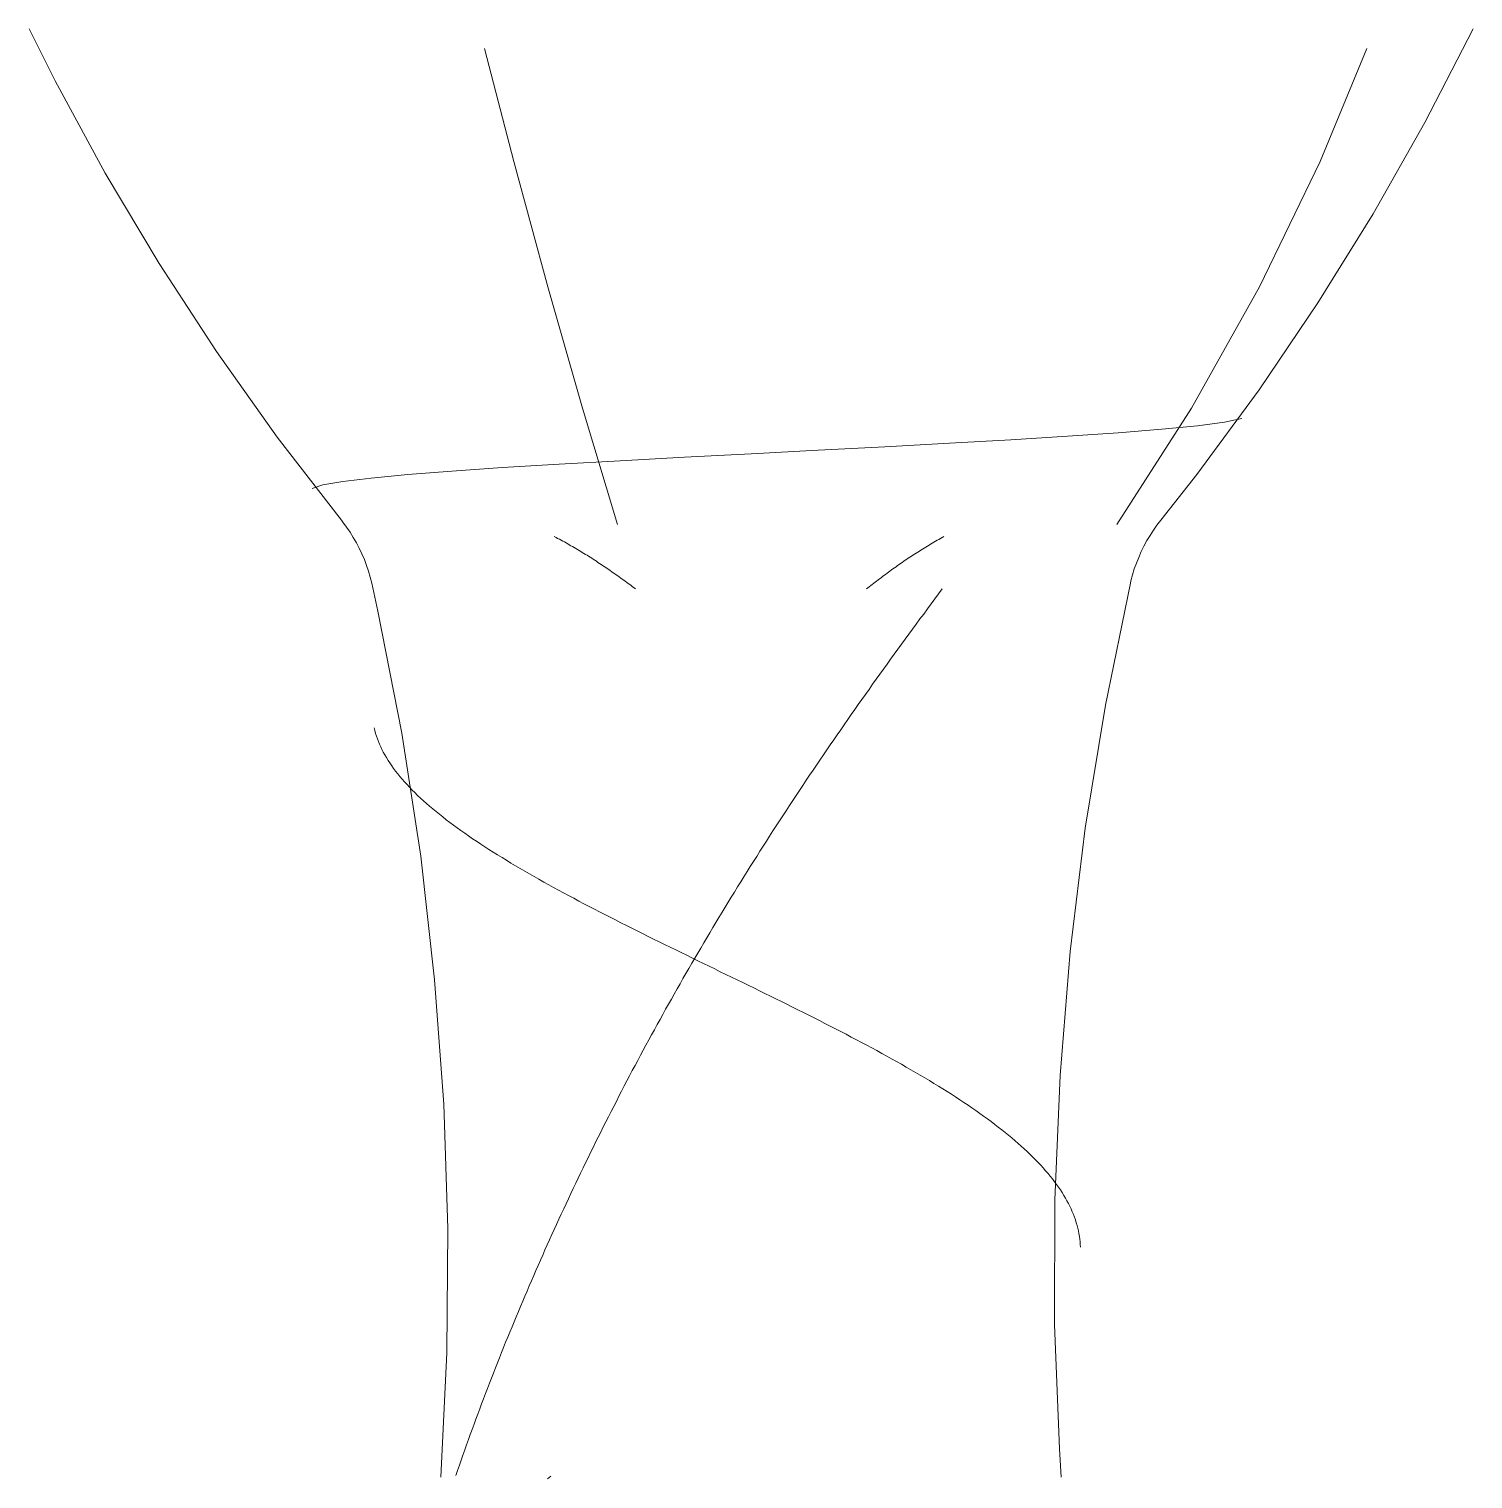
# Model space of a CAD drawing. Header units: inches. Extents: x -55396 to -733, y -290 to 853.
# Drawn here: x -751.13 to -732.51, y 101.29 to 120 of the extents above; entities that cross this region are included whole.
import ezdxf

# ---------------------------------------------------------------- set-up
doc = ezdxf.new("R2010")
doc.units = ezdxf.units.IN
doc.header["$MEASUREMENT"] = 0
doc.layers.add('Q-SPCQ', color=91, linetype='Continuous', lineweight=9)

# ---------------------------------------------------------------- blocks, each defined once
blk = doc.blocks.new('FP_349-Section 6')
at = {"layer": 'Q-SPCQ', "flags": 128}
for points in [[(-24960.607, 101.312), (-24960.53, 102.917), (-24960.519, 104.523), (-24960.571, 106.128), (-24960.688, 107.73), (-24960.868, 109.325), (-24961.112, 110.913), (-24961.42, 112.489), (-24961.499, 112.849)], [(-24951.714, 112.849), (-24952.036, 111.275), (-24952.295, 109.69), (-24952.49, 108.096), (-24952.621, 106.496), (-24952.688, 104.891), (-24952.691, 103.285), (-24952.63, 101.68), (-24952.607, 101.312)]]:
    blk.add_lwpolyline(points, dxfattribs=at)
blk = doc.blocks.new('FP_350-Section 6')
at = {"layer": 'Q-SPCQ'}
for p, q in [((-24954.236, 112.645), (-24954.284, 112.581)), ((-24954.188, 112.71), (-24954.236, 112.645)), ((-24954.14, 112.774), (-24954.188, 112.71)), ((-24954.38, 112.451), (-24954.428, 112.387)), ((-24954.332, 112.516), (-24954.38, 112.451)), ((-24954.284, 112.581), (-24954.332, 112.516)), ((-24954.475, 112.322), (-24954.523, 112.257)), ((-24954.428, 112.387), (-24954.475, 112.322)), ((-24954.618, 112.128), (-24954.665, 112.063)), ((-24954.57, 112.193), (-24954.618, 112.128)), ((-24954.523, 112.257), (-24954.57, 112.193)), ((-24954.759, 111.933), (-24954.806, 111.868)), ((-24954.712, 111.998), (-24954.759, 111.933)), ((-24954.665, 112.063), (-24954.712, 111.998)), ((-24954.9, 111.739), (-24954.946, 111.674)), ((-24954.853, 111.804), (-24954.9, 111.739)), ((-24954.806, 111.868), (-24954.853, 111.804)), ((-24955.039, 111.544), (-24955.085, 111.479)), ((-24954.993, 111.609), (-24955.039, 111.544)), ((-24954.946, 111.674), (-24954.993, 111.609)), ((-24955.177, 111.349), (-24955.223, 111.284)), ((-24955.131, 111.414), (-24955.177, 111.349)), ((-24955.085, 111.479), (-24955.131, 111.414)), ((-24955.314, 111.154), (-24955.36, 111.089)), ((-24955.269, 111.219), (-24955.314, 111.154)), ((-24955.223, 111.284), (-24955.269, 111.219)), ((-24961.467, 110.981), (-24961.459, 110.946)), ((-24955.45, 110.958), (-24955.496, 110.893)), ((-24955.405, 111.023), (-24955.45, 110.958)), ((-24955.36, 111.089), (-24955.405, 111.023)), ((-24961.459, 110.946), (-24961.449, 110.911)), ((-24961.449, 110.911), (-24961.439, 110.876)), ((-24961.439, 110.876), (-24961.427, 110.842)), ((-24961.427, 110.842), (-24961.414, 110.807)), ((-24961.414, 110.807), (-24961.4, 110.772)), ((-24961.4, 110.772), (-24961.384, 110.737)), ((-24955.54, 110.828), (-24955.585, 110.763)), ((-24955.496, 110.893), (-24955.54, 110.828)), ((-24961.384, 110.737), (-24961.367, 110.703)), ((-24961.367, 110.703), (-24961.35, 110.668)), ((-24961.35, 110.668), (-24961.33, 110.633)), ((-24961.33, 110.633), (-24961.31, 110.598)), ((-24961.31, 110.598), (-24961.289, 110.563)), ((-24955.674, 110.632), (-24955.719, 110.567)), ((-24955.63, 110.697), (-24955.674, 110.632)), ((-24955.585, 110.763), (-24955.63, 110.697)), ((-24961.289, 110.563), (-24961.266, 110.529)), ((-24961.266, 110.529), (-24961.242, 110.494)), ((-24961.242, 110.494), (-24961.217, 110.459)), ((-24961.217, 110.459), (-24961.191, 110.424)), ((-24961.191, 110.424), (-24961.164, 110.389)), ((-24955.807, 110.436), (-24955.851, 110.371)), ((-24955.763, 110.502), (-24955.807, 110.436)), ((-24955.719, 110.567), (-24955.763, 110.502)), ((-24961.164, 110.389), (-24961.136, 110.355)), ((-24961.136, 110.355), (-24961.106, 110.32)), ((-24961.106, 110.32), (-24961.076, 110.285)), ((-24961.076, 110.285), (-24961.044, 110.25)), ((-24961.044, 110.25), (-24961.011, 110.215)), ((-24961.011, 110.215), (-24960.977, 110.18)), ((-24955.939, 110.24), (-24955.982, 110.175)), ((-24955.895, 110.306), (-24955.939, 110.24)), ((-24955.851, 110.371), (-24955.895, 110.306)), ((-24960.977, 110.18), (-24960.943, 110.146)), ((-24960.943, 110.146), (-24960.907, 110.111)), ((-24960.907, 110.111), (-24960.87, 110.076)), ((-24960.87, 110.076), (-24960.832, 110.041)), ((-24960.832, 110.041), (-24960.793, 110.006)), ((-24956.069, 110.044), (-24956.112, 109.979)), ((-24956.025, 110.11), (-24956.069, 110.044)), ((-24955.982, 110.175), (-24956.025, 110.11)), ((-24960.793, 110.006), (-24960.753, 109.971)), ((-24960.753, 109.971), (-24960.712, 109.936)), ((-24960.712, 109.936), (-24960.67, 109.902)), ((-24960.67, 109.902), (-24960.627, 109.867)), ((-24960.627, 109.867), (-24960.583, 109.832)), ((-24960.583, 109.832), (-24960.538, 109.797)), ((-24956.197, 109.848), (-24956.24, 109.783)), ((-24956.155, 109.913), (-24956.197, 109.848)), ((-24956.112, 109.979), (-24956.155, 109.913)), ((-24960.538, 109.797), (-24960.492, 109.762)), ((-24960.492, 109.762), (-24960.446, 109.727)), ((-24960.446, 109.727), (-24960.398, 109.692)), ((-24960.398, 109.692), (-24960.349, 109.657)), ((-24960.349, 109.657), (-24960.3, 109.622)), ((-24956.325, 109.652), (-24956.367, 109.586)), ((-24956.283, 109.717), (-24956.325, 109.652)), ((-24956.24, 109.783), (-24956.283, 109.717)), ((-24960.3, 109.622), (-24960.25, 109.587)), ((-24960.25, 109.587), (-24960.199, 109.552)), ((-24960.199, 109.552), (-24960.147, 109.518)), ((-24960.147, 109.518), (-24960.094, 109.483)), ((-24960.094, 109.483), (-24960.041, 109.448)), ((-24956.451, 109.455), (-24956.493, 109.389)), ((-24956.409, 109.521), (-24956.451, 109.455)), ((-24956.367, 109.586), (-24956.409, 109.521)), ((-24960.041, 109.448), (-24959.987, 109.413)), ((-24959.987, 109.413), (-24959.932, 109.378)), ((-24959.932, 109.378), (-24959.876, 109.343)), ((-24959.876, 109.343), (-24959.819, 109.308)), ((-24959.819, 109.308), (-24959.762, 109.273)), ((-24959.762, 109.273), (-24959.704, 109.238)), ((-24956.534, 109.324), (-24956.576, 109.258)), ((-24956.493, 109.389), (-24956.534, 109.324)), ((-24959.704, 109.238), (-24959.646, 109.203)), ((-24959.646, 109.203), (-24959.586, 109.168)), ((-24959.586, 109.168), (-24959.526, 109.133)), ((-24959.526, 109.133), (-24959.466, 109.098)), ((-24959.466, 109.098), (-24959.405, 109.063)), ((-24956.658, 109.127), (-24956.699, 109.061)), ((-24956.617, 109.193), (-24956.658, 109.127)), ((-24956.576, 109.258), (-24956.617, 109.193)), ((-24959.405, 109.063), (-24959.343, 109.028)), ((-24959.343, 109.028), (-24959.28, 108.993)), ((-24959.28, 108.993), (-24959.217, 108.958)), ((-24959.217, 108.958), (-24959.154, 108.923)), ((-24959.154, 108.923), (-24959.09, 108.888)), ((-24956.78, 108.93), (-24956.821, 108.864)), ((-24956.74, 108.996), (-24956.78, 108.93)), ((-24956.699, 109.061), (-24956.74, 108.996)), ((-24959.09, 108.888), (-24959.025, 108.853)), ((-24959.025, 108.853), (-24958.96, 108.818)), ((-24958.96, 108.818), (-24958.894, 108.783)), ((-24958.894, 108.783), (-24958.828, 108.748)), ((-24958.828, 108.748), (-24958.762, 108.713)), ((-24958.762, 108.713), (-24958.695, 108.678)), ((-24956.901, 108.733), (-24956.941, 108.667)), ((-24956.861, 108.799), (-24956.901, 108.733)), ((-24956.821, 108.864), (-24956.861, 108.799)), ((-24958.695, 108.678), (-24958.628, 108.643)), ((-24958.628, 108.643), (-24958.56, 108.608)), ((-24958.56, 108.608), (-24958.492, 108.573)), ((-24958.492, 108.573), (-24958.423, 108.538)), ((-24958.423, 108.538), (-24958.354, 108.503)), ((-24957.021, 108.536), (-24957.06, 108.47)), ((-24956.981, 108.602), (-24957.021, 108.536)), ((-24956.941, 108.667), (-24956.981, 108.602)), ((-24958.354, 108.503), (-24958.285, 108.468)), ((-24958.285, 108.468), (-24958.215, 108.433)), ((-24958.215, 108.433), (-24958.146, 108.398)), ((-24958.146, 108.398), (-24958.075, 108.363)), ((-24958.075, 108.363), (-24958.005, 108.328)), ((-24957.139, 108.339), (-24957.178, 108.273)), ((-24957.1, 108.404), (-24957.139, 108.339)), ((-24957.06, 108.47), (-24957.1, 108.404)), ((-24958.005, 108.328), (-24957.935, 108.292)), ((-24957.935, 108.292), (-24957.864, 108.257)), ((-24957.864, 108.257), (-24957.793, 108.222)), ((-24957.793, 108.222), (-24957.721, 108.187)), ((-24957.721, 108.187), (-24957.65, 108.152)), ((-24957.65, 108.152), (-24957.578, 108.117)), ((-24957.217, 108.207), (-24957.256, 108.141)), ((-24957.178, 108.273), (-24957.217, 108.207)), ((-24957.578, 108.117), (-24957.507, 108.082)), ((-24957.507, 108.082), (-24957.435, 108.047)), ((-24957.435, 108.047), (-24957.363, 108.012)), ((-24957.333, 108.01), (-24957.371, 107.944)), ((-24957.363, 108.012), (-24957.291, 107.977)), ((-24957.294, 108.075), (-24957.333, 108.01)), ((-24957.256, 108.141), (-24957.294, 108.075)), ((-24957.291, 107.977), (-24957.219, 107.942)), ((-24957.447, 107.812), (-24957.485, 107.746)), ((-24957.409, 107.878), (-24957.447, 107.812)), ((-24957.371, 107.944), (-24957.409, 107.878)), ((-24957.219, 107.942), (-24957.147, 107.907)), ((-24957.147, 107.907), (-24957.075, 107.871)), ((-24957.075, 107.871), (-24957.003, 107.836)), ((-24957.003, 107.836), (-24956.931, 107.801)), ((-24956.931, 107.801), (-24956.858, 107.766)), ((-24957.56, 107.614), (-24957.597, 107.548)), ((-24957.522, 107.68), (-24957.56, 107.614)), ((-24957.485, 107.746), (-24957.522, 107.68)), ((-24956.858, 107.766), (-24956.786, 107.731)), ((-24956.786, 107.731), (-24956.714, 107.696)), ((-24956.714, 107.696), (-24956.642, 107.661)), ((-24956.642, 107.661), (-24956.571, 107.626)), ((-24956.571, 107.626), (-24956.499, 107.591)), ((-24956.499, 107.591), (-24956.427, 107.555)), ((-24957.671, 107.417), (-24957.708, 107.351)), ((-24957.634, 107.483), (-24957.671, 107.417)), ((-24957.597, 107.548), (-24957.634, 107.483)), ((-24956.427, 107.555), (-24956.356, 107.52)), ((-24956.356, 107.52), (-24956.285, 107.485)), ((-24956.285, 107.485), (-24956.214, 107.45)), ((-24956.214, 107.45), (-24956.143, 107.415)), ((-24956.143, 107.415), (-24956.072, 107.38)), ((-24957.781, 107.219), (-24957.818, 107.153)), ((-24957.745, 107.285), (-24957.781, 107.219)), ((-24957.708, 107.351), (-24957.745, 107.285)), ((-24956.072, 107.38), (-24956.002, 107.345)), ((-24956.002, 107.345), (-24955.931, 107.309)), ((-24955.931, 107.309), (-24955.861, 107.274)), ((-24955.861, 107.274), (-24955.792, 107.239)), ((-24955.792, 107.239), (-24955.723, 107.204)), ((-24957.854, 107.087), (-24957.89, 107.021)), ((-24957.818, 107.153), (-24957.854, 107.087)), ((-24955.723, 107.204), (-24955.654, 107.169)), ((-24955.654, 107.169), (-24955.585, 107.134)), ((-24955.585, 107.134), (-24955.517, 107.099)), ((-24955.517, 107.099), (-24955.449, 107.063)), ((-24955.449, 107.063), (-24955.381, 107.028)), ((-24955.381, 107.028), (-24955.314, 106.993)), ((-24957.962, 106.889), (-24957.997, 106.823)), ((-24957.926, 106.955), (-24957.962, 106.889)), ((-24957.89, 107.021), (-24957.926, 106.955)), ((-24955.314, 106.993), (-24955.247, 106.958)), ((-24955.247, 106.958), (-24955.181, 106.923)), ((-24955.181, 106.923), (-24955.115, 106.887)), ((-24955.115, 106.887), (-24955.049, 106.852)), ((-24955.049, 106.852), (-24954.984, 106.817)), ((-24958.068, 106.691), (-24958.103, 106.625)), ((-24958.033, 106.757), (-24958.068, 106.691)), ((-24957.997, 106.823), (-24958.033, 106.757)), ((-24954.984, 106.817), (-24954.92, 106.782)), ((-24954.92, 106.782), (-24954.856, 106.747)), ((-24954.856, 106.747), (-24954.793, 106.712)), ((-24954.793, 106.712), (-24954.73, 106.676)), ((-24954.73, 106.676), (-24954.667, 106.641)), ((-24958.173, 106.493), (-24958.207, 106.427)), ((-24958.138, 106.559), (-24958.173, 106.493)), ((-24958.103, 106.625), (-24958.138, 106.559)), ((-24954.667, 106.641), (-24954.606, 106.606)), ((-24954.606, 106.606), (-24954.545, 106.571)), ((-24954.545, 106.571), (-24954.484, 106.536)), ((-24954.484, 106.536), (-24954.424, 106.5)), ((-24954.424, 106.5), (-24954.365, 106.465)), ((-24954.365, 106.465), (-24954.306, 106.43)), ((-24958.276, 106.295), (-24958.31, 106.229)), ((-24958.242, 106.361), (-24958.276, 106.295)), ((-24958.207, 106.427), (-24958.242, 106.361)), ((-24954.306, 106.43), (-24954.248, 106.395)), ((-24954.248, 106.395), (-24954.19, 106.36)), ((-24954.19, 106.36), (-24954.134, 106.324)), ((-24954.134, 106.324), (-24954.078, 106.289)), ((-24954.078, 106.289), (-24954.022, 106.254)), ((-24958.378, 106.096), (-24958.412, 106.03)), ((-24958.344, 106.163), (-24958.378, 106.096)), ((-24958.31, 106.229), (-24958.344, 106.163)), ((-24954.022, 106.254), (-24953.968, 106.219)), ((-24953.968, 106.219), (-24953.914, 106.184)), ((-24953.914, 106.184), (-24953.861, 106.148)), ((-24953.861, 106.148), (-24953.808, 106.113)), ((-24953.808, 106.113), (-24953.757, 106.078)), ((-24958.446, 105.964), (-24958.479, 105.898)), ((-24958.412, 106.03), (-24958.446, 105.964)), ((-24953.757, 106.078), (-24953.706, 106.043)), ((-24953.706, 106.043), (-24953.656, 106.007)), ((-24953.656, 106.007), (-24953.607, 105.972)), ((-24953.607, 105.972), (-24953.558, 105.937)), ((-24953.558, 105.937), (-24953.511, 105.902)), ((-24953.511, 105.902), (-24953.464, 105.866)), ((-24958.545, 105.766), (-24958.578, 105.7)), ((-24958.512, 105.832), (-24958.545, 105.766)), ((-24958.479, 105.898), (-24958.512, 105.832)), ((-24953.464, 105.866), (-24953.418, 105.831)), ((-24953.418, 105.831), (-24953.373, 105.796)), ((-24953.373, 105.796), (-24953.329, 105.761)), ((-24953.329, 105.761), (-24953.286, 105.726)), ((-24953.286, 105.726), (-24953.243, 105.69)), ((-24958.644, 105.568), (-24958.676, 105.502)), ((-24958.611, 105.634), (-24958.644, 105.568)), ((-24958.578, 105.7), (-24958.611, 105.634)), ((-24953.243, 105.69), (-24953.202, 105.655)), ((-24953.202, 105.655), (-24953.161, 105.62)), ((-24953.161, 105.62), (-24953.121, 105.585)), ((-24953.121, 105.585), (-24953.083, 105.549)), ((-24953.083, 105.549), (-24953.045, 105.514)), ((-24958.741, 105.369), (-24958.773, 105.303)), ((-24958.709, 105.435), (-24958.741, 105.369)), ((-24958.676, 105.502), (-24958.709, 105.435)), ((-24953.045, 105.514), (-24953.008, 105.479)), ((-24953.008, 105.479), (-24952.972, 105.444)), ((-24952.972, 105.444), (-24952.937, 105.408)), ((-24952.937, 105.408), (-24952.903, 105.373)), ((-24952.903, 105.373), (-24952.87, 105.338)), ((-24958.836, 105.171), (-24958.868, 105.105)), ((-24958.805, 105.237), (-24958.836, 105.171)), ((-24958.773, 105.303), (-24958.805, 105.237)), ((-24952.87, 105.338), (-24952.838, 105.303)), ((-24952.838, 105.303), (-24952.807, 105.267)), ((-24952.807, 105.267), (-24952.776, 105.232)), ((-24952.776, 105.232), (-24952.747, 105.197)), ((-24952.747, 105.197), (-24952.719, 105.162)), ((-24952.719, 105.162), (-24952.692, 105.126)), ((-24958.931, 104.972), (-24958.962, 104.906)), ((-24958.899, 105.039), (-24958.931, 104.972)), ((-24958.868, 105.105), (-24958.899, 105.039)), ((-24952.692, 105.126), (-24952.666, 105.091)), ((-24952.666, 105.091), (-24952.641, 105.056)), ((-24952.641, 105.056), (-24952.617, 105.021)), ((-24952.617, 105.021), (-24952.594, 104.985)), ((-24952.594, 104.985), (-24952.572, 104.95)), ((-24958.993, 104.84), (-24959.023, 104.774)), ((-24958.962, 104.906), (-24958.993, 104.84)), ((-24952.572, 104.95), (-24952.551, 104.915)), ((-24952.551, 104.915), (-24952.532, 104.88)), ((-24952.532, 104.88), (-24952.513, 104.844)), ((-24952.513, 104.844), (-24952.495, 104.809)), ((-24952.495, 104.809), (-24952.479, 104.774)), ((-24959.085, 104.642), (-24959.115, 104.575)), ((-24959.054, 104.708), (-24959.085, 104.642)), ((-24959.023, 104.774), (-24959.054, 104.708)), ((-24952.479, 104.774), (-24952.463, 104.738)), ((-24952.463, 104.738), (-24952.449, 104.703)), ((-24952.449, 104.703), (-24952.435, 104.668)), ((-24952.435, 104.668), (-24952.423, 104.633)), ((-24952.423, 104.633), (-24952.412, 104.597)), ((-24952.412, 104.597), (-24952.401, 104.562)), ((-24959.175, 104.443), (-24959.205, 104.377)), ((-24959.145, 104.509), (-24959.175, 104.443)), ((-24959.115, 104.575), (-24959.145, 104.509)), ((-24952.401, 104.562), (-24952.392, 104.527)), ((-24952.392, 104.527), (-24952.384, 104.492)), ((-24952.384, 104.492), (-24952.377, 104.456)), ((-24952.377, 104.456), (-24952.372, 104.421)), ((-24952.372, 104.421), (-24952.367, 104.386)), ((-24959.265, 104.245), (-24959.294, 104.179)), ((-24959.235, 104.311), (-24959.265, 104.245)), ((-24959.205, 104.377), (-24959.235, 104.311)), ((-24952.367, 104.386), (-24952.363, 104.351)), ((-24952.363, 104.351), (-24952.361, 104.315)), ((-24952.361, 104.315), (-24952.359, 104.28)), ((-24959.352, 104.046), (-24959.381, 103.98)), ((-24959.323, 104.112), (-24959.352, 104.046)), ((-24959.294, 104.179), (-24959.323, 104.112)), ((-24959.439, 103.848), (-24959.468, 103.781)), ((-24959.41, 103.914), (-24959.439, 103.848)), ((-24959.381, 103.98), (-24959.41, 103.914)), ((-24959.496, 103.715), (-24959.524, 103.649)), ((-24959.468, 103.781), (-24959.496, 103.715)), ((-24959.58, 103.517), (-24959.608, 103.451)), ((-24959.552, 103.583), (-24959.58, 103.517)), ((-24959.524, 103.649), (-24959.552, 103.583)), ((-24959.663, 103.318), (-24959.69, 103.252)), ((-24959.636, 103.384), (-24959.663, 103.318)), ((-24959.608, 103.451), (-24959.636, 103.384)), ((-24959.745, 103.12), (-24959.772, 103.054)), ((-24959.718, 103.186), (-24959.745, 103.12)), ((-24959.69, 103.252), (-24959.718, 103.186)), ((-24959.825, 102.921), (-24959.851, 102.855)), ((-24959.798, 102.988), (-24959.825, 102.921)), ((-24959.772, 103.054), (-24959.798, 102.988)), ((-24959.904, 102.723), (-24959.929, 102.657)), ((-24959.877, 102.789), (-24959.904, 102.723)), ((-24959.851, 102.855), (-24959.877, 102.789)), ((-24959.955, 102.591), (-24959.981, 102.525)), ((-24959.929, 102.657), (-24959.955, 102.591)), ((-24960.032, 102.392), (-24960.057, 102.326)), ((-24960.006, 102.458), (-24960.032, 102.392)), ((-24959.981, 102.525), (-24960.006, 102.458)), ((-24960.107, 102.194), (-24960.131, 102.128)), ((-24960.082, 102.26), (-24960.107, 102.194)), ((-24960.057, 102.326), (-24960.082, 102.26)), ((-24960.18, 101.996), (-24960.204, 101.93)), ((-24960.156, 102.062), (-24960.18, 101.996)), ((-24960.131, 102.128), (-24960.156, 102.062)), ((-24960.252, 101.798), (-24960.276, 101.731)), ((-24960.228, 101.864), (-24960.252, 101.798)), ((-24960.204, 101.93), (-24960.228, 101.864)), ((-24960.323, 101.599), (-24960.346, 101.533)), ((-24960.299, 101.665), (-24960.323, 101.599)), ((-24960.276, 101.731), (-24960.299, 101.665)), ((-24960.369, 101.467), (-24960.392, 101.401)), ((-24960.346, 101.533), (-24960.369, 101.467)), ((-24960.392, 101.401), (-24960.414, 101.335))]:
    blk.add_line(p, q, dxfattribs=at)
blk = doc.blocks.new('FP_351-Section 6')
at = {"layer": 'Q-SPCQ'}
blk.add_line((-24959.187, 101.325), (-24959.23, 101.29), dxfattribs=at)
blk = doc.blocks.new('FP_352-Section 6')
at = {"layer": 'Q-SPCQ', "flags": 128}
for points in [[(-24961.891, 113.662), (-24962.719, 114.735), (-24963.503, 115.84), (-24964.242, 116.975), (-24964.936, 118.139), (-24965.582, 119.33), (-24965.919, 120)], [(-24947.294, 120), (-24947.914, 118.795), (-24948.581, 117.616), (-24949.295, 116.465), (-24950.054, 115.343), (-24950.858, 114.252), (-24951.322, 113.662)]]:
    blk.add_lwpolyline(points, dxfattribs=at)
blk = doc.blocks.new('FP_353-Section 6')
at = {"layer": 'Q-SPCQ'}
for p, q in [((-24960.043, 119.748), (-24959.668, 118.291)), ((-24948.665, 119.747), (-24949.267, 118.291)), ((-24959.668, 118.291), (-24959.227, 116.672)), ((-24949.267, 118.291), (-24950.05, 116.672)), ((-24959.227, 116.672), (-24958.78, 115.109)), ((-24950.05, 116.672), (-24950.925, 115.109)), ((-24958.78, 115.109), (-24958.331, 113.607)), ((-24950.925, 115.109), (-24951.889, 113.607)), ((-24951.31, 114.836), (-24950.849, 114.881)), ((-24950.849, 114.881), (-24950.502, 114.926)), ((-24950.502, 114.926), (-24950.276, 114.972)), ((-24954.046, 114.655), (-24953.257, 114.7)), ((-24953.257, 114.7), (-24952.527, 114.745)), ((-24952.527, 114.745), (-24951.873, 114.79)), ((-24951.873, 114.79), (-24951.31, 114.836)), ((-24957.464, 114.474), (-24956.607, 114.519)), ((-24956.607, 114.519), (-24955.739, 114.564)), ((-24955.739, 114.564), (-24954.88, 114.609)), ((-24954.88, 114.609), (-24954.046, 114.655)), ((-24960.465, 114.295), (-24959.811, 114.34)), ((-24959.811, 114.34), (-24959.083, 114.385)), ((-24959.083, 114.385), (-24958.295, 114.429)), ((-24958.295, 114.429), (-24957.464, 114.474)), ((-24962.129, 114.117), (-24961.873, 114.161)), ((-24961.873, 114.161), (-24961.506, 114.206)), ((-24961.506, 114.206), (-24961.034, 114.25)), ((-24961.034, 114.25), (-24960.465, 114.295)), ((-24962.269, 114.072), (-24962.129, 114.117))]:
    blk.add_line(p, q, dxfattribs=at)
blk = doc.blocks.new('FP_354-Section 6')
at = {"layer": 'Q-SPCQ', "flags": 128}
for points in [[(-24961.499, 112.849), (-24961.518, 112.926), (-24961.54, 113.003), (-24961.566, 113.079), (-24961.594, 113.154), (-24961.625, 113.228), (-24961.66, 113.3), (-24961.697, 113.371), (-24961.737, 113.44), (-24961.779, 113.508), (-24961.824, 113.574), (-24961.872, 113.638), (-24961.891, 113.662)], [(-24951.322, 113.662), (-24951.371, 113.599), (-24951.417, 113.533), (-24951.46, 113.466), (-24951.501, 113.398), (-24951.54, 113.327), (-24951.575, 113.256), (-24951.607, 113.182), (-24951.637, 113.108), (-24951.663, 113.033), (-24951.687, 112.956), (-24951.707, 112.879), (-24951.714, 112.849)]]:
    blk.add_lwpolyline(points, dxfattribs=at)
blk = doc.blocks.new('FP_355-Section 6')
at = {"layer": 'Q-SPCQ'}
for p, q in [((-24959.144, 113.45), (-24959.122, 113.439)), ((-24959.122, 113.439), (-24959.101, 113.427)), ((-24959.101, 113.427), (-24959.079, 113.416)), ((-24959.079, 113.416), (-24959.057, 113.404)), ((-24959.057, 113.404), (-24959.036, 113.393)), ((-24959.036, 113.393), (-24959.015, 113.381)), ((-24954.227, 113.39), (-24954.248, 113.378)), ((-24954.205, 113.402), (-24954.227, 113.39)), ((-24954.184, 113.414), (-24954.205, 113.402)), ((-24954.162, 113.426), (-24954.184, 113.414)), ((-24954.141, 113.438), (-24954.162, 113.426)), ((-24954.119, 113.45), (-24954.141, 113.438)), ((-24959.015, 113.381), (-24958.993, 113.369)), ((-24958.993, 113.369), (-24958.972, 113.357)), ((-24958.972, 113.357), (-24958.951, 113.345)), ((-24958.951, 113.345), (-24958.93, 113.333)), ((-24958.93, 113.333), (-24958.909, 113.321)), ((-24958.909, 113.321), (-24958.888, 113.309)), ((-24958.888, 113.309), (-24958.867, 113.296)), ((-24958.867, 113.296), (-24958.846, 113.284)), ((-24958.846, 113.284), (-24958.825, 113.272)), ((-24958.825, 113.272), (-24958.804, 113.259)), ((-24958.804, 113.259), (-24958.784, 113.247)), ((-24958.784, 113.247), (-24958.763, 113.234)), ((-24958.763, 113.234), (-24958.743, 113.221)), ((-24958.743, 113.221), (-24958.722, 113.209)), ((-24958.722, 113.209), (-24958.702, 113.196)), ((-24954.538, 113.198), (-24954.558, 113.185)), ((-24954.518, 113.212), (-24954.538, 113.198)), ((-24954.497, 113.225), (-24954.518, 113.212)), ((-24954.477, 113.238), (-24954.497, 113.225)), ((-24954.456, 113.251), (-24954.477, 113.238)), ((-24954.436, 113.264), (-24954.456, 113.251)), ((-24954.415, 113.277), (-24954.436, 113.264)), ((-24954.395, 113.29), (-24954.415, 113.277)), ((-24954.374, 113.303), (-24954.395, 113.29)), ((-24954.353, 113.315), (-24954.374, 113.303)), ((-24954.332, 113.328), (-24954.353, 113.315)), ((-24954.311, 113.341), (-24954.332, 113.328)), ((-24954.29, 113.353), (-24954.311, 113.341)), ((-24954.269, 113.366), (-24954.29, 113.353)), ((-24954.248, 113.378), (-24954.269, 113.366)), ((-24958.702, 113.196), (-24958.681, 113.183)), ((-24958.681, 113.183), (-24958.661, 113.17)), ((-24958.661, 113.17), (-24958.641, 113.157)), ((-24958.641, 113.157), (-24958.621, 113.144)), ((-24958.621, 113.144), (-24958.601, 113.131)), ((-24958.601, 113.131), (-24958.581, 113.118)), ((-24958.581, 113.118), (-24958.561, 113.105)), ((-24958.561, 113.105), (-24958.541, 113.091)), ((-24958.541, 113.091), (-24958.521, 113.078)), ((-24958.521, 113.078), (-24958.501, 113.065)), ((-24958.501, 113.065), (-24958.481, 113.051)), ((-24958.481, 113.051), (-24958.462, 113.038)), ((-24958.462, 113.038), (-24958.442, 113.024)), ((-24958.442, 113.024), (-24958.422, 113.011)), ((-24958.422, 113.011), (-24958.403, 112.997)), ((-24954.795, 113.02), (-24954.815, 113.006)), ((-24954.776, 113.034), (-24954.795, 113.02)), ((-24954.757, 113.048), (-24954.776, 113.034)), ((-24954.737, 113.062), (-24954.757, 113.048)), ((-24954.717, 113.076), (-24954.737, 113.062)), ((-24954.698, 113.09), (-24954.717, 113.076)), ((-24954.678, 113.104), (-24954.698, 113.09)), ((-24954.658, 113.117), (-24954.678, 113.104)), ((-24954.638, 113.131), (-24954.658, 113.117)), ((-24954.618, 113.145), (-24954.638, 113.131)), ((-24954.598, 113.158), (-24954.618, 113.145)), ((-24954.578, 113.172), (-24954.598, 113.158)), ((-24954.558, 113.185), (-24954.578, 113.172)), ((-24958.403, 112.997), (-24958.383, 112.984)), ((-24958.383, 112.984), (-24958.364, 112.97)), ((-24958.364, 112.97), (-24958.345, 112.956)), ((-24958.345, 112.956), (-24958.325, 112.942)), ((-24958.325, 112.942), (-24958.306, 112.929)), ((-24958.306, 112.929), (-24958.287, 112.915)), ((-24958.287, 112.915), (-24958.268, 112.901)), ((-24958.268, 112.901), (-24958.249, 112.887)), ((-24958.249, 112.887), (-24958.229, 112.873)), ((-24958.229, 112.873), (-24958.21, 112.859)), ((-24958.21, 112.859), (-24958.191, 112.845)), ((-24958.191, 112.845), (-24958.172, 112.831)), ((-24958.172, 112.831), (-24958.154, 112.817)), ((-24955.043, 112.833), (-24955.062, 112.819)), ((-24955.024, 112.848), (-24955.043, 112.833)), ((-24955.006, 112.862), (-24955.024, 112.848)), ((-24954.987, 112.877), (-24955.006, 112.862)), ((-24954.968, 112.891), (-24954.987, 112.877)), ((-24954.949, 112.906), (-24954.968, 112.891)), ((-24954.93, 112.92), (-24954.949, 112.906)), ((-24954.911, 112.935), (-24954.93, 112.92)), ((-24954.892, 112.949), (-24954.911, 112.935)), ((-24954.873, 112.963), (-24954.892, 112.949)), ((-24954.853, 112.978), (-24954.873, 112.963)), ((-24954.834, 112.992), (-24954.853, 112.978)), ((-24954.815, 113.006), (-24954.834, 112.992)), ((-24958.154, 112.817), (-24958.135, 112.803)), ((-24958.135, 112.803), (-24958.116, 112.789)), ((-24958.116, 112.789), (-24958.097, 112.774)), ((-24955.099, 112.789), (-24955.118, 112.774)), ((-24955.081, 112.804), (-24955.099, 112.789)), ((-24955.062, 112.819), (-24955.081, 112.804))]:
    blk.add_line(p, q, dxfattribs=at)
blk = doc.blocks.new('Basketball_Backstop-Performance_Sports_Systems-3103-Ceiling_Hung - 27_-0_ to 27_-11 7_8_-706978-Section 6')
at = {"layer": 'Q-SPCQ'}
for name in ['FP_352-Section 6', 'FP_353-Section 6', 'FP_354-Section 6', 'FP_355-Section 6', 'FP_349-Section 6', 'FP_350-Section 6', 'FP_351-Section 6']:
    blk.add_blockref(name, (12107.393, 0), dxfattribs=at)

msp = doc.modelspace()

# ---------------------------------------------------------------- block references
at = {"layer": 'Q-SPCQ'}
msp.add_blockref('Basketball_Backstop-Performance_Sports_Systems-3103-Ceiling_Hung - 27_-0_ to 27_-11 7_8_-706978-Section 6', (12107.393, 0), dxfattribs=at)

doc.saveas('drawing.dxf')
